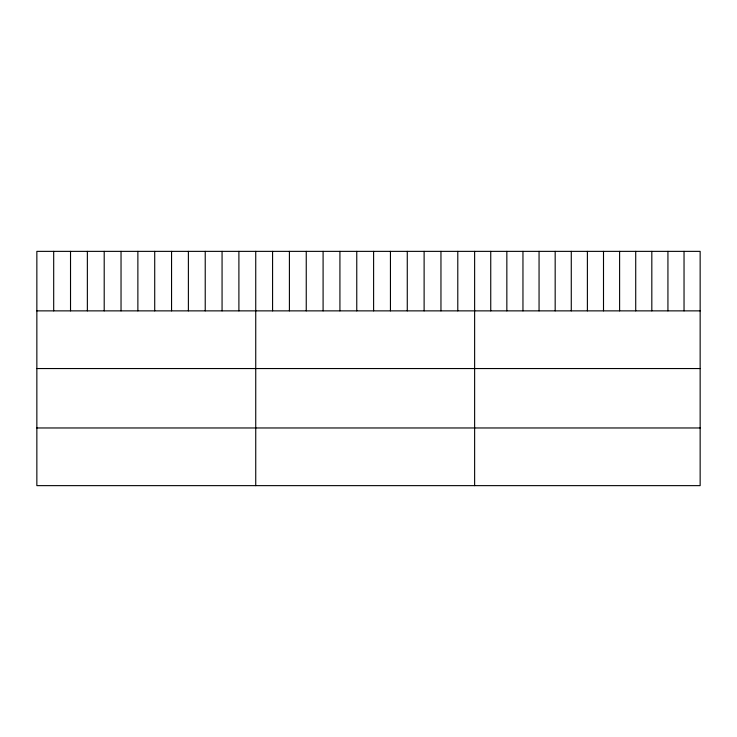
<?xml version="1.0" encoding="UTF-8"?>
<svg xmlns="http://www.w3.org/2000/svg" width="737" height="737" viewBox="0 0 737 737"><rect width="100%" height="100%" fill="white"/><g stroke="black" fill="none" stroke-linecap="round" stroke-linejoin="round"><path stroke-width="1.11" d="M700.15 310.867L700.15 485.637L36.85 485.637L36.85 251.363L700.15 251.363L700.15 310.867L36.85 310.867M36.85 368.546L700.15 368.546M36.85 427.967L700.15 427.967M684.037 251.363L684.037 310.867M667.934 251.363L667.934 310.867M651.821 251.363L651.821 310.867M635.718 251.363L635.718 310.867M619.605 251.363L619.605 310.867M603.502 251.363L603.502 310.867M587.389 251.363L587.389 310.867M571.276 251.363L571.276 310.867M555.173 251.363L555.173 310.867M539.06 251.363L539.06 310.867M522.957 251.363L522.957 310.867M506.844 251.363L506.844 310.867M490.741 251.363L490.741 310.867M474.628 251.363L474.628 485.637M457.788 251.363L457.788 310.867M440.956 251.363L440.956 310.867M424.116 251.363L424.116 310.867M407.275 251.363L407.275 310.867M390.444 251.363L390.444 310.867M373.604 251.363L373.604 310.867M356.763 251.363L356.763 310.867M339.923 251.363L339.923 310.867M323.092 251.363L323.092 310.867M306.251 251.363L306.251 310.867M289.411 251.363L289.411 310.867M272.579 251.363L272.579 310.867M255.739 251.363L255.739 485.637M238.899 251.363L238.899 310.867M222.067 251.363L222.067 310.867M205.227 251.363L205.227 310.867M188.386 251.363L188.386 310.867M171.555 251.363L171.555 310.867M154.715 251.363L154.715 310.867M137.874 251.363L137.874 310.867M121.034 251.363L121.034 310.867M104.203 251.363L104.203 310.867M87.362 251.363L87.362 310.867M70.522 251.363L70.522 310.867M53.69 251.363L53.69 310.867"/></g></svg>
